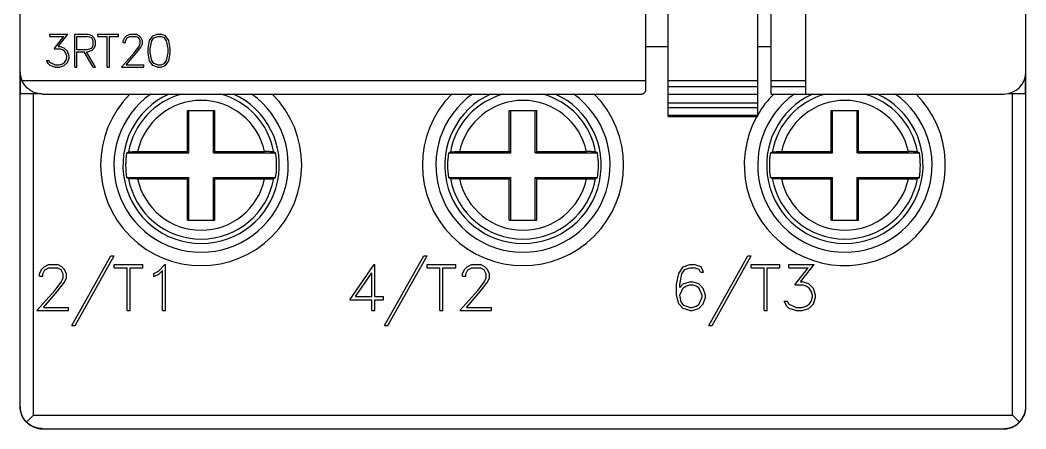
# Model space of a CAD drawing. Header units: millimetres. Extents: x -72 to 2978, y -1067 to 2817.
# Drawn here: x 175.02 to 220.02, y 1381.82 to 1400.12 of the extents above; entities that cross this region are included whole.
import ezdxf

# ---------------------------------------------------------------- set-up
doc = ezdxf.new("R2010")
doc.units = ezdxf.units.MM
doc.layers.add('10000_FRONT', color=7, linetype='Continuous')

msp = doc.modelspace()

# ---------------------------------------------------------------- linework, layer by layer
at = {"layer": '10000_FRONT', "color": 7, "linetype": 'Continuous', "lineweight": 25}
for p, q in [((204.023, 1395.814), (204.023, 1452.814)), ((203.023, 1397.014), (203.023, 1451.614)), ((175.023, 1396.834), (175.023, 1450.814)), ((208.023, 1395.814), (208.023, 1412.314)), ((208.623, 1396.814), (208.623, 1411.714)), ((210.173, 1396.814), (210.173, 1410.514)), ((220.023, 1397.814), (220.023, 1401.617)), ((176.356, 1399.487), (177.164, 1399.487)), ((176.356, 1399.389), (176.356, 1399.487)), ((176.356, 1399.389), (176.972, 1399.389)), ((176.547, 1398.839), (176.972, 1399.389)), ((176.733, 1398.939), (177.164, 1399.487)), ((177.47, 1399.487), (178.034, 1399.487)), ((177.47, 1398.017), (177.47, 1399.487)), ((177.568, 1399.389), (178.03, 1399.389)), ((177.568, 1398.801), (177.568, 1399.389)), ((178.226, 1399.322), (178.03, 1399.389)), ((178.245, 1399.416), (178.034, 1399.487)), ((178.291, 1399.194), (178.226, 1399.322)), ((178.319, 1399.345), (178.245, 1399.416)), ((178.291, 1398.996), (178.291, 1399.194)), ((178.389, 1399.202), (178.319, 1399.345)), ((178.389, 1398.989), (178.389, 1399.202)), ((178.505, 1399.487), (179.426, 1399.487)), ((178.505, 1399.389), (178.505, 1399.487)), ((178.505, 1399.389), (178.917, 1399.389)), ((178.917, 1398.017), (178.917, 1399.389)), ((179.015, 1399.389), (179.426, 1399.389)), ((179.015, 1398.017), (179.015, 1399.389)), ((179.426, 1399.389), (179.426, 1399.487)), ((179.641, 1399.202), (179.711, 1399.346)), ((179.641, 1399.114), (179.641, 1399.202)), ((179.641, 1399.114), (179.741, 1399.114)), ((179.711, 1399.346), (179.784, 1399.417)), ((179.741, 1399.195), (179.806, 1399.324)), ((179.741, 1399.114), (179.741, 1399.195)), ((179.784, 1399.417), (179.928, 1399.487)), ((179.806, 1399.324), (179.935, 1399.389)), ((179.928, 1399.487), (180.21, 1399.487)), ((179.935, 1399.389), (180.201, 1399.389)), ((180.331, 1399.324), (180.201, 1399.389)), ((180.353, 1399.416), (180.21, 1399.487)), ((180.33, 1398.932), (180.396, 1399.066)), ((180.396, 1399.195), (180.331, 1399.324)), ((180.425, 1399.344), (180.353, 1399.416)), ((180.396, 1399.066), (180.396, 1399.195)), ((180.496, 1399.201), (180.425, 1399.344)), ((180.425, 1398.915), (180.496, 1399.055)), ((180.496, 1399.055), (180.496, 1399.201)), ((180.75, 1398.857), (180.818, 1399.203)), ((180.818, 1399.203), (180.961, 1399.416)), ((180.848, 1398.854), (180.917, 1399.193)), ((180.917, 1399.193), (181.009, 1399.332)), ((180.961, 1399.416), (181.175, 1399.487)), ((181.009, 1399.332), (181.179, 1399.39)), ((181.175, 1399.487), (181.317, 1399.487)), ((181.179, 1399.39), (181.313, 1399.39)), ((181.482, 1399.332), (181.313, 1399.39)), ((181.53, 1399.416), (181.317, 1399.487)), ((181.575, 1399.193), (181.482, 1399.332)), ((181.674, 1399.203), (181.53, 1399.416)), ((181.644, 1398.854), (181.575, 1399.193)), ((181.742, 1398.857), (181.674, 1399.203)), ((175.023, 1398.924), (175.023, 1398.924)), ((176.547, 1398.839), (176.782, 1398.839)), ((176.733, 1398.939), (176.786, 1398.939)), ((176.913, 1398.794), (176.782, 1398.839)), ((176.997, 1398.869), (176.786, 1398.939)), ((177.005, 1398.734), (176.913, 1398.794)), ((177.141, 1398.725), (176.997, 1398.869)), ((177.066, 1398.641), (177.005, 1398.734)), ((177.111, 1398.51), (177.066, 1398.641)), ((177.211, 1398.514), (177.141, 1398.725)), ((177.568, 1398.801), (178.03, 1398.801)), ((177.568, 1398.703), (177.885, 1398.703)), ((177.568, 1398.017), (177.568, 1398.703)), ((178.295, 1398.017), (177.885, 1398.703)), ((178.401, 1398.017), (177.991, 1398.703)), ((177.991, 1398.703), (178.034, 1398.703)), ((178.03, 1398.801), (178.226, 1398.868)), ((178.034, 1398.703), (178.244, 1398.774)), ((178.226, 1398.868), (178.291, 1398.996)), ((178.244, 1398.774), (178.319, 1398.845)), ((178.319, 1398.845), (178.389, 1398.989)), ((179.553, 1398.017), (180.126, 1398.66)), ((179.761, 1398.115), (180.218, 1398.638)), ((180.126, 1398.66), (180.33, 1398.932)), ((180.218, 1398.638), (180.425, 1398.915)), ((180.75, 1398.647), (180.75, 1398.857)), ((180.818, 1398.301), (180.75, 1398.647)), ((180.848, 1398.653), (180.848, 1398.854)), ((180.917, 1398.313), (180.848, 1398.653)), ((181.575, 1398.313), (181.644, 1398.653)), ((181.644, 1398.653), (181.644, 1398.854)), ((181.674, 1398.301), (181.742, 1398.647)), ((181.742, 1398.647), (181.742, 1398.857)), ((203.023, 1398.934), (204.023, 1398.934)), ((208.023, 1398.934), (208.623, 1398.934)), ((176.29, 1398.159), (176.21, 1398.321)), ((176.21, 1398.321), (176.313, 1398.321)), ((176.365, 1398.087), (176.29, 1398.159)), ((176.36, 1398.225), (176.313, 1398.321)), ((176.582, 1398.115), (176.36, 1398.225)), ((176.782, 1398.115), (176.913, 1398.161)), ((176.913, 1398.161), (177.005, 1398.221)), ((176.997, 1398.088), (177.141, 1398.23)), ((177.005, 1398.221), (177.066, 1398.313)), ((177.066, 1398.313), (177.111, 1398.446)), ((177.111, 1398.446), (177.111, 1398.51)), ((177.141, 1398.23), (177.211, 1398.441)), ((177.211, 1398.441), (177.211, 1398.514)), ((180.961, 1398.088), (180.818, 1398.301)), ((181.009, 1398.174), (180.917, 1398.313)), ((181.179, 1398.117), (181.009, 1398.174)), ((181.313, 1398.117), (181.482, 1398.174)), ((181.482, 1398.174), (181.575, 1398.313)), ((181.53, 1398.088), (181.674, 1398.301)), ((176.576, 1398.017), (176.365, 1398.087)), ((176.576, 1398.017), (176.786, 1398.017)), ((176.582, 1398.115), (176.782, 1398.115)), ((176.786, 1398.017), (176.997, 1398.088)), ((177.47, 1398.017), (177.568, 1398.017)), ((178.295, 1398.017), (178.401, 1398.017)), ((178.917, 1398.017), (179.015, 1398.017)), ((179.553, 1398.017), (180.564, 1398.017)), ((179.761, 1398.115), (180.564, 1398.115)), ((180.564, 1398.017), (180.564, 1398.115)), ((181.175, 1398.017), (180.961, 1398.088)), ((181.175, 1398.017), (181.317, 1398.017)), ((181.179, 1398.117), (181.313, 1398.117)), ((181.317, 1398.017), (181.53, 1398.088)), ((220.023, 1396.834), (220.023, 1397.806)), ((175.033, 1396.834), (175.033, 1397.673)), ((175.13, 1397.364), (175.107, 1397.414)), ((175.107, 1397.414), (203.023, 1397.414)), ((175.157, 1397.314), (175.13, 1397.364)), ((175.187, 1397.266), (175.157, 1397.314)), ((175.219, 1397.22), (175.187, 1397.266)), ((204.023, 1397.414), (208.023, 1397.414)), ((208.623, 1397.414), (210.173, 1397.414)), ((220.013, 1396.834), (220.013, 1397.673)), ((175.023, 1396.834), (175.623, 1396.834)), ((175.023, 1382.834), (175.023, 1396.834)), ((175.254, 1397.175), (175.219, 1397.22)), ((175.29, 1397.134), (175.254, 1397.175)), ((175.328, 1397.095), (175.29, 1397.134)), ((175.367, 1397.06), (175.328, 1397.095)), ((175.406, 1397.028), (175.367, 1397.06)), ((175.445, 1396.998), (175.406, 1397.028)), ((175.485, 1396.971), (175.445, 1396.998)), ((175.527, 1396.946), (175.485, 1396.971)), ((175.57, 1396.923), (175.527, 1396.946)), ((175.614, 1396.902), (175.57, 1396.923)), ((175.659, 1396.883), (175.614, 1396.902)), ((175.623, 1396.834), (175.825, 1396.834)), ((175.623, 1382.434), (175.623, 1396.834)), ((175.705, 1396.866), (175.659, 1396.883)), ((175.75, 1396.852), (175.705, 1396.866)), ((175.797, 1396.84), (175.75, 1396.852)), ((175.843, 1396.831), (175.797, 1396.84)), ((175.889, 1396.823), (175.843, 1396.831)), ((175.934, 1396.818), (175.889, 1396.823)), ((175.979, 1396.815), (175.934, 1396.818)), ((176.023, 1396.814), (175.979, 1396.815)), ((176.023, 1396.814), (202.823, 1396.814)), ((202.823, 1396.814), (202.841, 1396.815)), ((202.841, 1396.815), (202.859, 1396.817)), ((202.859, 1396.817), (202.878, 1396.822)), ((202.878, 1396.822), (202.896, 1396.828)), ((202.896, 1396.828), (202.913, 1396.836)), ((202.913, 1396.836), (202.93, 1396.845)), ((202.93, 1396.845), (202.947, 1396.857)), ((202.947, 1396.857), (202.962, 1396.87)), ((202.962, 1396.87), (202.976, 1396.886)), ((202.976, 1396.886), (202.989, 1396.903)), ((202.989, 1396.903), (203, 1396.921)), ((203, 1396.921), (203.01, 1396.942)), ((203.01, 1396.942), (203.017, 1396.964)), ((203.017, 1396.964), (203.021, 1396.988)), ((203.021, 1396.988), (203.023, 1397.014)), ((204.023, 1397.15), (208.023, 1397.15)), ((204.023, 1396.814), (208.023, 1396.814)), ((208.623, 1397.15), (210.173, 1397.15)), ((208.623, 1396.814), (210.173, 1396.814)), ((210.173, 1396.814), (219.023, 1396.814)), ((219.222, 1396.834), (220.023, 1396.834)), ((219.423, 1382.434), (219.423, 1396.834)), ((220.023, 1382.834), (220.023, 1396.834)), ((204.023, 1396.414), (208.023, 1396.414)), ((182.51, 1396.074), (183.736, 1396.074)), ((182.51, 1394.237), (182.51, 1396.074)), ((182.573, 1394.174), (182.573, 1396.074)), ((183.673, 1394.174), (183.673, 1396.074)), ((183.736, 1394.237), (183.736, 1396.074)), ((196.91, 1396.074), (198.136, 1396.074)), ((196.91, 1394.237), (196.91, 1396.074)), ((196.973, 1394.174), (196.973, 1396.074)), ((198.073, 1394.174), (198.073, 1396.074)), ((198.136, 1394.237), (198.136, 1396.074)), ((204.023, 1396.214), (208.023, 1396.214)), ((211.31, 1396.074), (212.536, 1396.074)), ((211.31, 1394.237), (211.31, 1396.074)), ((211.373, 1394.174), (211.373, 1396.074)), ((212.473, 1394.174), (212.473, 1396.074)), ((212.536, 1394.237), (212.536, 1396.074)), ((204.023, 1395.868), (208.023, 1395.868)), ((204.023, 1395.814), (208.023, 1395.814)), ((179.791, 1394.174), (179.802, 1394.18)), ((179.791, 1394.174), (182.573, 1394.174)), ((179.802, 1394.18), (179.814, 1394.187)), ((179.814, 1394.187), (179.826, 1394.193)), ((179.826, 1394.193), (179.837, 1394.199)), ((179.837, 1394.199), (179.849, 1394.205)), ((179.849, 1394.205), (179.861, 1394.212)), ((179.861, 1394.212), (179.872, 1394.218)), ((179.872, 1394.218), (179.877, 1394.22)), ((179.877, 1394.22), (179.884, 1394.221)), ((179.884, 1394.221), (179.893, 1394.223)), ((179.893, 1394.223), (179.905, 1394.224)), ((179.905, 1394.224), (179.918, 1394.226)), ((179.918, 1394.226), (179.935, 1394.227)), ((179.935, 1394.227), (179.954, 1394.229)), ((179.954, 1394.229), (179.974, 1394.23)), ((179.974, 1394.23), (179.995, 1394.231)), ((179.995, 1394.231), (180.019, 1394.232)), ((180.019, 1394.232), (180.044, 1394.233)), ((180.044, 1394.233), (180.072, 1394.234)), ((180.072, 1394.234), (180.1, 1394.235)), ((180.1, 1394.235), (180.128, 1394.235)), ((180.128, 1394.235), (180.157, 1394.236)), ((180.157, 1394.236), (180.188, 1394.236)), ((180.188, 1394.236), (180.22, 1394.237)), ((180.22, 1394.237), (180.252, 1394.237)), ((180.252, 1394.237), (180.282, 1394.237)), ((180.282, 1394.237), (182.51, 1394.237)), ((182.573, 1394.174), (182.51, 1394.237)), ((183.673, 1394.174), (183.736, 1394.237)), ((183.673, 1394.174), (186.456, 1394.174)), ((183.736, 1394.237), (185.964, 1394.237)), ((185.989, 1394.237), (185.964, 1394.237)), ((186.015, 1394.237), (185.989, 1394.237)), ((186.042, 1394.237), (186.015, 1394.237)), ((186.068, 1394.236), (186.042, 1394.237)), ((186.093, 1394.236), (186.068, 1394.236)), ((186.117, 1394.235), (186.093, 1394.236)), ((186.14, 1394.235), (186.117, 1394.235)), ((186.164, 1394.234), (186.14, 1394.235)), ((186.187, 1394.234), (186.164, 1394.234)), ((186.209, 1394.233), (186.187, 1394.234)), ((186.23, 1394.232), (186.209, 1394.233)), ((186.249, 1394.231), (186.23, 1394.232)), ((186.267, 1394.23), (186.249, 1394.231)), ((186.284, 1394.229), (186.267, 1394.23)), ((186.3, 1394.228), (186.284, 1394.229)), ((186.315, 1394.227), (186.3, 1394.228)), ((186.328, 1394.226), (186.315, 1394.227)), ((186.34, 1394.224), (186.328, 1394.226)), ((186.349, 1394.223), (186.34, 1394.224)), ((186.358, 1394.222), (186.349, 1394.223)), ((186.365, 1394.221), (186.358, 1394.222)), ((186.37, 1394.219), (186.365, 1394.221)), ((186.374, 1394.218), (186.37, 1394.219)), ((186.385, 1394.212), (186.374, 1394.218)), ((186.397, 1394.205), (186.385, 1394.212)), ((186.409, 1394.199), (186.397, 1394.205)), ((186.42, 1394.193), (186.409, 1394.199)), ((186.432, 1394.187), (186.42, 1394.193)), ((186.444, 1394.18), (186.432, 1394.187)), ((186.456, 1394.174), (186.444, 1394.18)), ((194.191, 1394.174), (194.202, 1394.18)), ((194.191, 1394.174), (196.973, 1394.174)), ((194.202, 1394.18), (194.214, 1394.187)), ((194.214, 1394.187), (194.226, 1394.193)), ((194.226, 1394.193), (194.237, 1394.199)), ((194.237, 1394.199), (194.249, 1394.205)), ((194.249, 1394.205), (194.261, 1394.212)), ((194.261, 1394.212), (194.272, 1394.218)), ((194.272, 1394.218), (194.277, 1394.22)), ((194.277, 1394.22), (194.284, 1394.221)), ((194.284, 1394.221), (194.293, 1394.223)), ((194.293, 1394.223), (194.305, 1394.224)), ((194.305, 1394.224), (194.318, 1394.226)), ((194.318, 1394.226), (194.335, 1394.227)), ((194.335, 1394.227), (194.354, 1394.229)), ((194.354, 1394.229), (194.374, 1394.23)), ((194.374, 1394.23), (194.395, 1394.231)), ((194.395, 1394.231), (194.419, 1394.232)), ((194.419, 1394.232), (194.444, 1394.233)), ((194.444, 1394.233), (194.472, 1394.234)), ((194.472, 1394.234), (194.5, 1394.235)), ((194.5, 1394.235), (194.528, 1394.235)), ((194.528, 1394.235), (194.557, 1394.236)), ((194.557, 1394.236), (194.588, 1394.236)), ((194.588, 1394.236), (194.62, 1394.237)), ((194.62, 1394.237), (194.652, 1394.237)), ((194.652, 1394.237), (194.682, 1394.237)), ((194.682, 1394.237), (196.91, 1394.237)), ((196.973, 1394.174), (196.91, 1394.237)), ((198.073, 1394.174), (198.136, 1394.237)), ((198.073, 1394.174), (200.856, 1394.174)), ((198.136, 1394.237), (200.364, 1394.237)), ((200.389, 1394.237), (200.364, 1394.237)), ((200.415, 1394.237), (200.389, 1394.237)), ((200.442, 1394.237), (200.415, 1394.237)), ((200.468, 1394.236), (200.442, 1394.237)), ((200.493, 1394.236), (200.468, 1394.236)), ((200.517, 1394.235), (200.493, 1394.236)), ((200.54, 1394.235), (200.517, 1394.235)), ((200.564, 1394.234), (200.54, 1394.235)), ((200.587, 1394.234), (200.564, 1394.234)), ((200.609, 1394.233), (200.587, 1394.234)), ((200.63, 1394.232), (200.609, 1394.233)), ((200.649, 1394.231), (200.63, 1394.232)), ((200.667, 1394.23), (200.649, 1394.231)), ((200.684, 1394.229), (200.667, 1394.23)), ((200.7, 1394.228), (200.684, 1394.229)), ((200.715, 1394.227), (200.7, 1394.228)), ((200.728, 1394.226), (200.715, 1394.227)), ((200.74, 1394.224), (200.728, 1394.226)), ((200.749, 1394.223), (200.74, 1394.224)), ((200.758, 1394.222), (200.749, 1394.223)), ((200.765, 1394.221), (200.758, 1394.222)), ((200.77, 1394.219), (200.765, 1394.221)), ((200.774, 1394.218), (200.77, 1394.219)), ((200.785, 1394.212), (200.774, 1394.218)), ((200.797, 1394.205), (200.785, 1394.212)), ((200.809, 1394.199), (200.797, 1394.205)), ((200.82, 1394.193), (200.809, 1394.199)), ((200.832, 1394.187), (200.82, 1394.193)), ((200.844, 1394.18), (200.832, 1394.187)), ((200.856, 1394.174), (200.844, 1394.18)), ((208.591, 1394.174), (208.602, 1394.18)), ((208.591, 1394.174), (211.373, 1394.174)), ((208.602, 1394.18), (208.614, 1394.187)), ((208.614, 1394.187), (208.626, 1394.193)), ((208.626, 1394.193), (208.637, 1394.199)), ((208.637, 1394.199), (208.649, 1394.205)), ((208.649, 1394.205), (208.661, 1394.212)), ((208.661, 1394.212), (208.672, 1394.218)), ((208.672, 1394.218), (208.677, 1394.22)), ((208.677, 1394.22), (208.684, 1394.221)), ((208.684, 1394.221), (208.693, 1394.223)), ((208.693, 1394.223), (208.705, 1394.224)), ((208.705, 1394.224), (208.718, 1394.226)), ((208.718, 1394.226), (208.735, 1394.227)), ((208.735, 1394.227), (208.754, 1394.229)), ((208.754, 1394.229), (208.774, 1394.23)), ((208.774, 1394.23), (208.795, 1394.231)), ((208.795, 1394.231), (208.819, 1394.232)), ((208.819, 1394.232), (208.844, 1394.233)), ((208.844, 1394.233), (208.872, 1394.234)), ((208.872, 1394.234), (208.9, 1394.235)), ((208.9, 1394.235), (208.928, 1394.235)), ((208.928, 1394.235), (208.957, 1394.236)), ((208.957, 1394.236), (208.988, 1394.236)), ((208.988, 1394.236), (209.02, 1394.237)), ((209.02, 1394.237), (209.052, 1394.237)), ((209.052, 1394.237), (209.082, 1394.237)), ((209.082, 1394.237), (211.31, 1394.237)), ((211.373, 1394.174), (211.31, 1394.237)), ((212.473, 1394.174), (212.536, 1394.237)), ((212.473, 1394.174), (215.256, 1394.174)), ((212.536, 1394.237), (214.764, 1394.237)), ((214.789, 1394.237), (214.764, 1394.237)), ((214.815, 1394.237), (214.789, 1394.237)), ((214.842, 1394.237), (214.815, 1394.237)), ((214.868, 1394.236), (214.842, 1394.237)), ((214.893, 1394.236), (214.868, 1394.236)), ((214.917, 1394.235), (214.893, 1394.236)), ((214.94, 1394.235), (214.917, 1394.235)), ((214.964, 1394.234), (214.94, 1394.235)), ((214.987, 1394.234), (214.964, 1394.234)), ((215.009, 1394.233), (214.987, 1394.234)), ((215.03, 1394.232), (215.009, 1394.233)), ((215.049, 1394.231), (215.03, 1394.232)), ((215.067, 1394.23), (215.049, 1394.231)), ((215.084, 1394.229), (215.067, 1394.23)), ((215.1, 1394.228), (215.084, 1394.229)), ((215.115, 1394.227), (215.1, 1394.228)), ((215.128, 1394.226), (215.115, 1394.227)), ((215.14, 1394.224), (215.128, 1394.226)), ((215.149, 1394.223), (215.14, 1394.224)), ((215.158, 1394.222), (215.149, 1394.223)), ((215.165, 1394.221), (215.158, 1394.222)), ((215.17, 1394.219), (215.165, 1394.221)), ((215.174, 1394.218), (215.17, 1394.219)), ((215.185, 1394.212), (215.174, 1394.218)), ((215.197, 1394.205), (215.185, 1394.212)), ((215.209, 1394.199), (215.197, 1394.205)), ((215.22, 1394.193), (215.209, 1394.199)), ((215.232, 1394.187), (215.22, 1394.193)), ((215.244, 1394.18), (215.232, 1394.187)), ((215.256, 1394.174), (215.244, 1394.18)), ((179.802, 1393.068), (179.791, 1393.074)), ((179.791, 1393.074), (182.573, 1393.074)), ((179.814, 1393.061), (179.802, 1393.068)), ((179.826, 1393.055), (179.814, 1393.061)), ((179.837, 1393.049), (179.826, 1393.055)), ((179.849, 1393.043), (179.837, 1393.049)), ((179.861, 1393.037), (179.849, 1393.043)), ((179.872, 1393.03), (179.861, 1393.037)), ((179.876, 1393.029), (179.872, 1393.03)), ((179.881, 1393.028), (179.876, 1393.029)), ((179.888, 1393.026), (179.881, 1393.028)), ((179.897, 1393.025), (179.888, 1393.026)), ((179.906, 1393.024), (179.897, 1393.025)), ((179.918, 1393.023), (179.906, 1393.024)), ((179.931, 1393.021), (179.918, 1393.023)), ((179.946, 1393.02), (179.931, 1393.021)), ((179.962, 1393.019), (179.946, 1393.02)), ((179.98, 1393.018), (179.962, 1393.019)), ((179.997, 1393.017), (179.98, 1393.018)), ((180.016, 1393.016), (179.997, 1393.017)), ((180.037, 1393.015), (180.016, 1393.016)), ((180.06, 1393.015), (180.037, 1393.015)), ((180.083, 1393.014), (180.06, 1393.015)), ((180.106, 1393.013), (180.083, 1393.014)), ((180.129, 1393.013), (180.106, 1393.013)), ((180.153, 1393.012), (180.129, 1393.013)), ((180.178, 1393.012), (180.153, 1393.012)), ((180.205, 1393.012), (180.178, 1393.012)), ((180.231, 1393.011), (180.205, 1393.012)), ((180.257, 1393.011), (180.231, 1393.011)), ((180.282, 1393.011), (180.257, 1393.011)), ((180.282, 1393.011), (182.51, 1393.011)), ((182.51, 1393.011), (182.573, 1393.074)), ((182.51, 1391.174), (182.51, 1393.011)), ((182.573, 1391.174), (182.573, 1393.074)), ((183.736, 1393.011), (183.673, 1393.074)), ((183.673, 1393.074), (186.456, 1393.074)), ((183.673, 1391.174), (183.673, 1393.074)), ((183.736, 1393.011), (185.964, 1393.011)), ((183.736, 1391.174), (183.736, 1393.011)), ((185.964, 1393.011), (185.994, 1393.011)), ((185.994, 1393.011), (186.026, 1393.011)), ((186.026, 1393.011), (186.058, 1393.012)), ((186.058, 1393.012), (186.089, 1393.012)), ((186.089, 1393.012), (186.118, 1393.013)), ((186.118, 1393.013), (186.146, 1393.013)), ((186.146, 1393.013), (186.175, 1393.014)), ((186.175, 1393.014), (186.202, 1393.015)), ((186.202, 1393.015), (186.228, 1393.016)), ((186.228, 1393.016), (186.251, 1393.017)), ((186.251, 1393.017), (186.272, 1393.018)), ((186.272, 1393.018), (186.293, 1393.02)), ((186.293, 1393.02), (186.311, 1393.021)), ((186.311, 1393.021), (186.328, 1393.022)), ((186.328, 1393.022), (186.341, 1393.024)), ((186.341, 1393.024), (186.353, 1393.025)), ((186.353, 1393.025), (186.362, 1393.027)), ((186.362, 1393.027), (186.369, 1393.029)), ((186.369, 1393.029), (186.374, 1393.03)), ((186.374, 1393.03), (186.385, 1393.037)), ((186.385, 1393.037), (186.397, 1393.043)), ((186.397, 1393.043), (186.409, 1393.049)), ((186.409, 1393.049), (186.42, 1393.055)), ((186.42, 1393.055), (186.432, 1393.061)), ((186.432, 1393.061), (186.444, 1393.068)), ((186.444, 1393.068), (186.456, 1393.074)), ((194.202, 1393.068), (194.191, 1393.074)), ((194.191, 1393.074), (196.973, 1393.074)), ((194.214, 1393.061), (194.202, 1393.068)), ((194.226, 1393.055), (194.214, 1393.061)), ((194.237, 1393.049), (194.226, 1393.055)), ((194.249, 1393.043), (194.237, 1393.049)), ((194.261, 1393.037), (194.249, 1393.043)), ((194.272, 1393.03), (194.261, 1393.037)), ((194.276, 1393.029), (194.272, 1393.03)), ((194.281, 1393.028), (194.276, 1393.029)), ((194.288, 1393.026), (194.281, 1393.028)), ((194.297, 1393.025), (194.288, 1393.026)), ((194.306, 1393.024), (194.297, 1393.025)), ((194.318, 1393.023), (194.306, 1393.024)), ((194.331, 1393.021), (194.318, 1393.023)), ((194.346, 1393.02), (194.331, 1393.021)), ((194.362, 1393.019), (194.346, 1393.02)), ((194.38, 1393.018), (194.362, 1393.019)), ((194.397, 1393.017), (194.38, 1393.018)), ((194.416, 1393.016), (194.397, 1393.017)), ((194.437, 1393.015), (194.416, 1393.016)), ((194.46, 1393.015), (194.437, 1393.015)), ((194.483, 1393.014), (194.46, 1393.015)), ((194.506, 1393.013), (194.483, 1393.014)), ((194.529, 1393.013), (194.506, 1393.013)), ((194.553, 1393.012), (194.529, 1393.013)), ((194.578, 1393.012), (194.553, 1393.012)), ((194.605, 1393.012), (194.578, 1393.012)), ((194.631, 1393.011), (194.605, 1393.012)), ((194.657, 1393.011), (194.631, 1393.011)), ((194.682, 1393.011), (194.657, 1393.011)), ((194.682, 1393.011), (196.91, 1393.011)), ((196.91, 1393.011), (196.973, 1393.074)), ((196.91, 1391.174), (196.91, 1393.011)), ((196.973, 1391.174), (196.973, 1393.074)), ((198.136, 1393.011), (198.073, 1393.074)), ((198.073, 1393.074), (200.856, 1393.074)), ((198.073, 1391.174), (198.073, 1393.074)), ((198.136, 1393.011), (200.364, 1393.011)), ((198.136, 1391.174), (198.136, 1393.011)), ((200.364, 1393.011), (200.394, 1393.011)), ((200.394, 1393.011), (200.426, 1393.011)), ((200.426, 1393.011), (200.458, 1393.012)), ((200.458, 1393.012), (200.489, 1393.012)), ((200.489, 1393.012), (200.518, 1393.013)), ((200.518, 1393.013), (200.546, 1393.013)), ((200.546, 1393.013), (200.575, 1393.014)), ((200.575, 1393.014), (200.602, 1393.015)), ((200.602, 1393.015), (200.628, 1393.016)), ((200.628, 1393.016), (200.651, 1393.017)), ((200.651, 1393.017), (200.672, 1393.018)), ((200.672, 1393.018), (200.693, 1393.02)), ((200.693, 1393.02), (200.711, 1393.021)), ((200.711, 1393.021), (200.728, 1393.022)), ((200.728, 1393.022), (200.741, 1393.024)), ((200.741, 1393.024), (200.753, 1393.025)), ((200.753, 1393.025), (200.762, 1393.027)), ((200.762, 1393.027), (200.769, 1393.029)), ((200.769, 1393.029), (200.774, 1393.03)), ((200.774, 1393.03), (200.785, 1393.037)), ((200.785, 1393.037), (200.797, 1393.043)), ((200.797, 1393.043), (200.809, 1393.049)), ((200.809, 1393.049), (200.82, 1393.055)), ((200.82, 1393.055), (200.832, 1393.061)), ((200.832, 1393.061), (200.844, 1393.068)), ((200.844, 1393.068), (200.856, 1393.074)), ((208.602, 1393.068), (208.591, 1393.074)), ((208.591, 1393.074), (211.373, 1393.074)), ((208.614, 1393.061), (208.602, 1393.068)), ((208.626, 1393.055), (208.614, 1393.061)), ((208.637, 1393.049), (208.626, 1393.055)), ((208.649, 1393.043), (208.637, 1393.049)), ((208.661, 1393.037), (208.649, 1393.043)), ((208.672, 1393.03), (208.661, 1393.037)), ((208.676, 1393.029), (208.672, 1393.03)), ((208.681, 1393.028), (208.676, 1393.029)), ((208.688, 1393.026), (208.681, 1393.028)), ((208.697, 1393.025), (208.688, 1393.026)), ((208.706, 1393.024), (208.697, 1393.025)), ((208.718, 1393.023), (208.706, 1393.024)), ((208.731, 1393.021), (208.718, 1393.023)), ((208.746, 1393.02), (208.731, 1393.021)), ((208.762, 1393.019), (208.746, 1393.02)), ((208.78, 1393.018), (208.762, 1393.019)), ((208.797, 1393.017), (208.78, 1393.018)), ((208.816, 1393.016), (208.797, 1393.017)), ((208.837, 1393.015), (208.816, 1393.016)), ((208.86, 1393.015), (208.837, 1393.015)), ((208.883, 1393.014), (208.86, 1393.015)), ((208.906, 1393.013), (208.883, 1393.014)), ((208.929, 1393.013), (208.906, 1393.013)), ((208.953, 1393.012), (208.929, 1393.013)), ((208.978, 1393.012), (208.953, 1393.012)), ((209.005, 1393.012), (208.978, 1393.012)), ((209.031, 1393.011), (209.005, 1393.012)), ((209.057, 1393.011), (209.031, 1393.011)), ((209.082, 1393.011), (209.057, 1393.011)), ((209.082, 1393.011), (211.31, 1393.011)), ((211.31, 1393.011), (211.373, 1393.074)), ((211.31, 1391.174), (211.31, 1393.011)), ((211.373, 1391.174), (211.373, 1393.074)), ((212.536, 1393.011), (212.473, 1393.074)), ((212.473, 1393.074), (215.256, 1393.074)), ((212.473, 1391.174), (212.473, 1393.074)), ((212.536, 1393.011), (214.764, 1393.011)), ((212.536, 1391.174), (212.536, 1393.011)), ((214.764, 1393.011), (214.794, 1393.011)), ((214.794, 1393.011), (214.826, 1393.011)), ((214.826, 1393.011), (214.858, 1393.012)), ((214.858, 1393.012), (214.889, 1393.012)), ((214.889, 1393.012), (214.918, 1393.013)), ((214.918, 1393.013), (214.946, 1393.013)), ((214.946, 1393.013), (214.975, 1393.014)), ((214.975, 1393.014), (215.002, 1393.015)), ((215.002, 1393.015), (215.028, 1393.016)), ((215.028, 1393.016), (215.051, 1393.017)), ((215.051, 1393.017), (215.072, 1393.018)), ((215.072, 1393.018), (215.093, 1393.02)), ((215.093, 1393.02), (215.111, 1393.021)), ((215.111, 1393.021), (215.128, 1393.022)), ((215.128, 1393.022), (215.141, 1393.024)), ((215.141, 1393.024), (215.153, 1393.025)), ((215.153, 1393.025), (215.162, 1393.027)), ((215.162, 1393.027), (215.169, 1393.029)), ((215.169, 1393.029), (215.174, 1393.03)), ((215.174, 1393.03), (215.185, 1393.037)), ((215.185, 1393.037), (215.197, 1393.043)), ((215.197, 1393.043), (215.209, 1393.049)), ((215.209, 1393.049), (215.22, 1393.055)), ((215.22, 1393.055), (215.232, 1393.061)), ((215.232, 1393.061), (215.244, 1393.068)), ((215.244, 1393.068), (215.256, 1393.074)), ((182.51, 1391.174), (183.736, 1391.174)), ((196.91, 1391.174), (198.136, 1391.174)), ((211.31, 1391.174), (212.536, 1391.174)), ((176.094, 1389.079), (176.295, 1389.176)), ((176.295, 1389.176), (176.69, 1389.176)), ((176.89, 1389.077), (176.69, 1389.176)), ((177.333, 1386.452), (179.087, 1389.568)), ((177.482, 1386.452), (179.235, 1389.568)), ((179.087, 1389.568), (179.235, 1389.568)), ((179.23, 1389.176), (180.519, 1389.176)), ((179.23, 1389.039), (179.23, 1389.176)), ((180.519, 1389.039), (180.519, 1389.176)), ((181.209, 1388.886), (181.501, 1389.176)), ((181.501, 1389.176), (181.53, 1389.176)), ((181.53, 1387.118), (181.53, 1389.176)), ((189.773, 1387.608), (190.862, 1389.176)), ((190.862, 1389.176), (190.895, 1389.176)), ((190.895, 1387.745), (190.895, 1389.176)), ((191.333, 1386.452), (193.087, 1389.568)), ((191.482, 1386.452), (193.235, 1389.568)), ((193.087, 1389.568), (193.235, 1389.568)), ((193.23, 1389.176), (194.519, 1389.176)), ((193.23, 1389.039), (193.23, 1389.176)), ((194.519, 1389.039), (194.519, 1389.176)), ((195.02, 1389.079), (195.221, 1389.176)), ((195.221, 1389.176), (195.617, 1389.176)), ((195.816, 1389.077), (195.617, 1389.176)), ((204.69, 1389.077), (204.989, 1389.176)), ((204.989, 1389.176), (205.187, 1389.176)), ((205.489, 1389.077), (205.187, 1389.176)), ((205.833, 1386.452), (207.587, 1389.568)), ((205.982, 1386.452), (207.735, 1389.568)), ((207.587, 1389.568), (207.735, 1389.568)), ((207.73, 1389.176), (209.019, 1389.176)), ((207.73, 1389.039), (207.73, 1389.176)), ((209.019, 1389.039), (209.019, 1389.176)), ((209.416, 1389.176), (210.547, 1389.176)), ((209.416, 1389.039), (209.416, 1389.176)), ((209.944, 1388.409), (210.547, 1389.176)), ((175.894, 1388.778), (175.992, 1388.979)), ((175.894, 1388.654), (175.894, 1388.778)), ((175.992, 1388.979), (176.094, 1389.079)), ((176.034, 1388.767), (176.125, 1388.948)), ((176.034, 1388.654), (176.034, 1388.767)), ((176.125, 1388.948), (176.306, 1389.039)), ((176.306, 1389.039), (176.678, 1389.039)), ((176.86, 1388.948), (176.678, 1389.039)), ((176.95, 1388.767), (176.86, 1388.948)), ((176.992, 1388.977), (176.89, 1389.077)), ((176.95, 1388.586), (176.95, 1388.767)), ((177.091, 1388.776), (176.992, 1388.977)), ((177.091, 1388.572), (177.091, 1388.776)), ((179.23, 1389.039), (179.806, 1389.039)), ((179.806, 1387.118), (179.806, 1389.039)), ((179.943, 1389.039), (180.519, 1389.039)), ((179.943, 1387.118), (179.943, 1389.039)), ((181.008, 1388.784), (181.209, 1388.886)), ((181.008, 1388.64), (181.008, 1388.784)), ((181.008, 1388.64), (181.236, 1388.752)), ((181.236, 1388.752), (181.393, 1388.91)), ((181.393, 1387.118), (181.393, 1388.91)), ((190.022, 1387.745), (190.758, 1388.804)), ((190.758, 1387.745), (190.758, 1388.804)), ((193.23, 1389.039), (193.806, 1389.039)), ((193.806, 1387.118), (193.806, 1389.039)), ((193.943, 1389.039), (194.519, 1389.039)), ((193.943, 1387.118), (193.943, 1389.039)), ((194.821, 1388.778), (194.919, 1388.979)), ((194.821, 1388.654), (194.821, 1388.778)), ((194.919, 1388.979), (195.02, 1389.079)), ((194.96, 1388.767), (195.051, 1388.948)), ((194.96, 1388.654), (194.96, 1388.767)), ((195.051, 1388.948), (195.232, 1389.039)), ((195.232, 1389.039), (195.605, 1389.039)), ((195.787, 1388.948), (195.605, 1389.039)), ((195.877, 1388.767), (195.787, 1388.948)), ((195.918, 1388.977), (195.816, 1389.077)), ((195.877, 1388.586), (195.877, 1388.767)), ((196.017, 1388.776), (195.918, 1388.977)), ((196.017, 1388.572), (196.017, 1388.776)), ((204.394, 1388.295), (204.489, 1388.779)), ((204.489, 1388.779), (204.69, 1389.077)), ((204.534, 1388.288), (204.63, 1388.763)), ((204.63, 1388.763), (204.759, 1388.957)), ((204.759, 1388.957), (204.994, 1389.037)), ((204.994, 1389.037), (205.181, 1389.037)), ((205.398, 1388.962), (205.181, 1389.037)), ((205.458, 1388.844), (205.398, 1388.962)), ((205.458, 1388.844), (205.604, 1388.844)), ((205.604, 1388.844), (205.489, 1389.077)), ((207.73, 1389.039), (208.306, 1389.039)), ((208.306, 1387.118), (208.306, 1389.039)), ((208.443, 1389.039), (209.019, 1389.039)), ((208.443, 1387.118), (208.443, 1389.039)), ((209.416, 1389.039), (210.277, 1389.039)), ((209.683, 1388.269), (210.277, 1389.039)), ((175.894, 1388.654), (176.034, 1388.654)), ((176.572, 1388.018), (176.858, 1388.399)), ((176.701, 1387.988), (176.992, 1388.375)), ((176.858, 1388.399), (176.95, 1388.586)), ((176.992, 1388.375), (177.091, 1388.572)), ((194.821, 1388.654), (194.96, 1388.654)), ((195.499, 1388.018), (195.784, 1388.399)), ((195.627, 1387.988), (195.918, 1388.375)), ((195.784, 1388.399), (195.877, 1388.586)), ((195.918, 1388.375), (196.017, 1388.572)), ((204.394, 1387.809), (204.394, 1388.295)), ((204.534, 1388.151), (204.693, 1388.311)), ((204.534, 1388.151), (204.534, 1388.288)), ((204.693, 1388.311), (204.989, 1388.409)), ((204.811, 1388.208), (204.994, 1388.271)), ((204.989, 1388.409), (205.091, 1388.409)), ((204.994, 1388.271), (205.086, 1388.271)), ((205.269, 1388.208), (205.086, 1388.271)), ((205.387, 1388.311), (205.091, 1388.409)), ((205.588, 1388.11), (205.387, 1388.311)), ((209.683, 1388.269), (210.012, 1388.269)), ((209.944, 1388.409), (210.018, 1388.409)), ((210.196, 1388.206), (210.012, 1388.269)), ((210.314, 1388.311), (210.018, 1388.409)), ((210.515, 1388.11), (210.314, 1388.311)), ((175.771, 1387.118), (176.572, 1388.018)), ((176.062, 1387.255), (176.701, 1387.988)), ((194.698, 1387.118), (195.499, 1388.018)), ((194.988, 1387.255), (195.627, 1387.988)), ((204.492, 1387.417), (204.394, 1387.809)), ((204.534, 1387.81), (204.696, 1388.134)), ((204.607, 1387.514), (204.534, 1387.81)), ((204.696, 1388.134), (204.811, 1388.208)), ((205.384, 1388.134), (205.269, 1388.208)), ((205.546, 1387.807), (205.384, 1388.134)), ((205.546, 1387.723), (205.546, 1387.807)), ((205.686, 1387.814), (205.588, 1388.11)), ((205.686, 1387.712), (205.686, 1387.814)), ((210.324, 1388.122), (210.196, 1388.206)), ((210.41, 1387.992), (210.324, 1388.122)), ((210.473, 1387.808), (210.41, 1387.992)), ((210.473, 1387.718), (210.473, 1387.808)), ((210.612, 1387.814), (210.515, 1388.11)), ((210.612, 1387.712), (210.612, 1387.814)), ((189.773, 1387.608), (190.758, 1387.608)), ((190.022, 1387.745), (190.758, 1387.745)), ((190.758, 1387.118), (190.758, 1387.608)), ((190.895, 1387.745), (191.28, 1387.745)), ((190.895, 1387.608), (191.28, 1387.608)), ((190.895, 1387.118), (190.895, 1387.608)), ((191.28, 1387.608), (191.28, 1387.745)), ((204.693, 1387.217), (204.492, 1387.417)), ((204.717, 1387.351), (204.607, 1387.514)), ((204.994, 1387.258), (204.717, 1387.351)), ((205.269, 1387.322), (205.384, 1387.396)), ((205.384, 1387.396), (205.546, 1387.723)), ((205.387, 1387.217), (205.588, 1387.417)), ((205.588, 1387.417), (205.686, 1387.712)), ((209.324, 1387.317), (209.211, 1387.544)), ((209.211, 1387.544), (209.356, 1387.544)), ((209.421, 1387.41), (209.356, 1387.544)), ((209.732, 1387.255), (209.421, 1387.41)), ((210.196, 1387.32), (210.324, 1387.404)), ((210.314, 1387.217), (210.515, 1387.417)), ((210.324, 1387.404), (210.41, 1387.533)), ((210.41, 1387.533), (210.473, 1387.718)), ((210.515, 1387.417), (210.612, 1387.712)), ((175.771, 1387.118), (177.186, 1387.118)), ((176.062, 1387.255), (177.186, 1387.255)), ((177.186, 1387.118), (177.186, 1387.255)), ((179.806, 1387.118), (179.943, 1387.118)), ((181.393, 1387.118), (181.53, 1387.118)), ((190.758, 1387.118), (190.895, 1387.118)), ((193.806, 1387.118), (193.943, 1387.118)), ((194.698, 1387.118), (196.112, 1387.118)), ((194.988, 1387.255), (196.112, 1387.255)), ((196.112, 1387.118), (196.112, 1387.255)), ((204.989, 1387.118), (204.693, 1387.217)), ((204.989, 1387.118), (205.091, 1387.118)), ((204.994, 1387.258), (205.086, 1387.258)), ((205.086, 1387.258), (205.269, 1387.322)), ((205.091, 1387.118), (205.387, 1387.217)), ((208.306, 1387.118), (208.443, 1387.118)), ((209.428, 1387.216), (209.324, 1387.317)), ((209.724, 1387.118), (209.428, 1387.216)), ((209.724, 1387.118), (210.018, 1387.118)), ((209.732, 1387.255), (210.012, 1387.255)), ((210.012, 1387.255), (210.196, 1387.32)), ((210.018, 1387.118), (210.314, 1387.217)), ((177.333, 1386.452), (177.482, 1386.452)), ((191.333, 1386.452), (191.482, 1386.452)), ((205.833, 1386.452), (205.982, 1386.452)), ((175.024, 1382.786), (175.023, 1382.834)), ((175.023, 1382.824), (175.023, 1382.834)), ((175.028, 1382.737), (175.024, 1382.786)), ((175.034, 1382.688), (175.028, 1382.737)), ((175.043, 1382.638), (175.034, 1382.688)), ((175.054, 1382.587), (175.043, 1382.638)), ((175.068, 1382.537), (175.054, 1382.587)), ((175.085, 1382.488), (175.068, 1382.537)), ((175.105, 1382.438), (175.085, 1382.488)), ((175.127, 1382.39), (175.105, 1382.438)), ((175.13, 1382.374), (175.107, 1382.424)), ((175.107, 1382.424), (175.111, 1382.424)), ((175.316, 1382.127), (175.623, 1382.434)), ((175.623, 1382.434), (219.423, 1382.434)), ((219.73, 1382.127), (219.423, 1382.434)), ((219.916, 1382.374), (219.94, 1382.424)), ((219.919, 1382.39), (219.941, 1382.438)), ((219.935, 1382.424), (219.94, 1382.424)), ((219.941, 1382.438), (219.961, 1382.488)), ((219.961, 1382.488), (219.978, 1382.537)), ((219.978, 1382.537), (219.992, 1382.587)), ((219.992, 1382.587), (220.003, 1382.638)), ((220.003, 1382.638), (220.012, 1382.688)), ((220.012, 1382.688), (220.018, 1382.737)), ((220.018, 1382.737), (220.022, 1382.786)), ((220.022, 1382.786), (220.023, 1382.834)), ((220.023, 1382.824), (220.023, 1382.825)), ((175.152, 1382.343), (175.127, 1382.39)), ((175.157, 1382.324), (175.13, 1382.374)), ((175.179, 1382.298), (175.152, 1382.343)), ((175.187, 1382.276), (175.157, 1382.324)), ((175.209, 1382.254), (175.179, 1382.298)), ((175.219, 1382.23), (175.187, 1382.276)), ((175.241, 1382.211), (175.209, 1382.254)), ((175.254, 1382.185), (175.219, 1382.23)), ((175.277, 1382.169), (175.241, 1382.211)), ((175.29, 1382.144), (175.254, 1382.185)), ((175.316, 1382.127), (175.277, 1382.169)), ((175.328, 1382.105), (175.29, 1382.144)), ((175.358, 1382.088), (175.316, 1382.127)), ((175.367, 1382.07), (175.328, 1382.105)), ((175.4, 1382.052), (175.358, 1382.088)), ((175.406, 1382.038), (175.367, 1382.07)), ((175.443, 1382.02), (175.4, 1382.052)), ((175.445, 1382.008), (175.406, 1382.038)), ((175.487, 1381.99), (175.443, 1382.02)), ((175.485, 1381.981), (175.445, 1382.008)), ((175.527, 1381.956), (175.485, 1381.981)), ((175.532, 1381.963), (175.487, 1381.99)), ((175.57, 1381.933), (175.527, 1381.956)), ((175.579, 1381.938), (175.532, 1381.963)), ((219.467, 1381.938), (219.514, 1381.963)), ((219.476, 1381.933), (219.519, 1381.956)), ((219.514, 1381.963), (219.56, 1381.99)), ((219.519, 1381.956), (219.561, 1381.981)), ((219.56, 1381.99), (219.604, 1382.02)), ((219.561, 1381.981), (219.602, 1382.008)), ((219.602, 1382.008), (219.641, 1382.038)), ((219.604, 1382.02), (219.646, 1382.052)), ((219.641, 1382.038), (219.679, 1382.07)), ((219.646, 1382.052), (219.688, 1382.088)), ((219.679, 1382.07), (219.718, 1382.105)), ((219.688, 1382.088), (219.73, 1382.127)), ((219.718, 1382.105), (219.756, 1382.144)), ((219.73, 1382.127), (219.77, 1382.169)), ((219.756, 1382.144), (219.792, 1382.185)), ((219.77, 1382.169), (219.805, 1382.211)), ((219.792, 1382.185), (219.827, 1382.23)), ((219.805, 1382.211), (219.837, 1382.254)), ((219.827, 1382.23), (219.859, 1382.276)), ((219.837, 1382.254), (219.867, 1382.298)), ((219.859, 1382.276), (219.889, 1382.324)), ((219.867, 1382.298), (219.894, 1382.343)), ((219.889, 1382.324), (219.916, 1382.374)), ((219.894, 1382.343), (219.919, 1382.39)), ((175.614, 1381.912), (175.57, 1381.933)), ((175.627, 1381.916), (175.579, 1381.938)), ((175.659, 1381.893), (175.614, 1381.912)), ((175.677, 1381.896), (175.627, 1381.916)), ((175.705, 1381.876), (175.659, 1381.893)), ((175.726, 1381.879), (175.677, 1381.896)), ((175.75, 1381.862), (175.705, 1381.876)), ((175.776, 1381.865), (175.726, 1381.879)), ((175.797, 1381.85), (175.75, 1381.862)), ((175.827, 1381.854), (175.776, 1381.865)), ((175.843, 1381.841), (175.797, 1381.85)), ((175.877, 1381.845), (175.827, 1381.854)), ((175.889, 1381.833), (175.843, 1381.841)), ((175.926, 1381.839), (175.877, 1381.845)), ((175.934, 1381.828), (175.889, 1381.833)), ((175.975, 1381.835), (175.926, 1381.839)), ((175.979, 1381.825), (175.934, 1381.828)), ((176.023, 1381.834), (175.975, 1381.835)), ((176.023, 1381.824), (175.979, 1381.825)), ((176.023, 1381.834), (219.023, 1381.834)), ((176.023, 1381.824), (219.013, 1381.824)), ((219.013, 1381.824), (219.023, 1381.824)), ((219.023, 1381.834), (219.071, 1381.835)), ((219.023, 1381.824), (219.067, 1381.825)), ((219.067, 1381.825), (219.112, 1381.828)), ((219.071, 1381.835), (219.12, 1381.839)), ((219.112, 1381.828), (219.157, 1381.833)), ((219.12, 1381.839), (219.169, 1381.845)), ((219.157, 1381.833), (219.203, 1381.841)), ((219.169, 1381.845), (219.22, 1381.854)), ((219.203, 1381.841), (219.25, 1381.85)), ((219.22, 1381.854), (219.27, 1381.865)), ((219.25, 1381.85), (219.296, 1381.862)), ((219.27, 1381.865), (219.32, 1381.879)), ((219.296, 1381.862), (219.342, 1381.876)), ((219.32, 1381.879), (219.37, 1381.896)), ((219.342, 1381.876), (219.387, 1381.893)), ((219.37, 1381.896), (219.419, 1381.916)), ((219.387, 1381.893), (219.432, 1381.912)), ((219.419, 1381.916), (219.467, 1381.938)), ((219.432, 1381.912), (219.476, 1381.933))]:
    msp.add_line(p, q, dxfattribs=at)
for centre, radius, start, end in [((176.023, 1397.814), 1, 180, 203.5782), ((219.023, 1397.814), 1, 270, 0), ((183.123, 1393.634), 4.5, 135.0354, 44.9646), ((183.123, 1393.634), 3.9, 125.3742, 54.6258), ((183.123, 1393.624), 3.5, 114.2956, 65.7044), ((183.123, 1393.624), 3.304, 105.1239, 169.6488), ((183.123, 1393.624), 3.304, 10.3512, 74.8761), ((197.523, 1393.634), 4.5, 135.0354, 44.9646), ((197.523, 1393.634), 3.9, 125.3742, 54.6258), ((197.523, 1393.624), 3.5, 114.2956, 65.7044), ((197.523, 1393.624), 3.304, 105.1239, 169.6488), ((197.523, 1393.624), 3.304, 10.3512, 74.8761), ((211.923, 1393.634), 4.5, 151.0237, 44.9645), ((211.923, 1393.634), 3.9, 125.3742, 54.6257), ((211.923, 1393.634), 4.5, 135.0354, 150.0733), ((211.923, 1393.624), 3.5, 114.2957, 65.7043), ((211.923, 1393.624), 3.304, 105.1241, 169.6488), ((211.923, 1393.624), 3.304, 10.3512, 74.8759), ((183.123, 1393.624), 2.906, 12.1754, 167.8246), ((197.523, 1393.624), 2.906, 12.1754, 167.8246), ((211.923, 1393.624), 2.906, 12.1754, 167.8246), ((183.123, 1393.624), 3.378, 170.6281, 189.3718), ((183.123, 1393.624), 3.378, 350.6282, 9.3719), ((197.523, 1393.624), 3.378, 170.6281, 189.3718), ((197.523, 1393.624), 3.378, 350.6282, 9.3719), ((211.923, 1393.624), 3.378, 170.6281, 189.3718), ((211.923, 1393.624), 3.378, 350.6282, 9.3719), ((183.123, 1393.624), 3.304, 190.3512, 270), ((183.123, 1393.624), 2.906, 192.1754, 347.8246), ((183.123, 1393.624), 3.304, 270, 349.6488), ((197.523, 1393.624), 3.304, 190.3512, 270), ((197.523, 1393.624), 2.906, 192.1754, 347.8246), ((197.523, 1393.624), 3.304, 270, 349.6488), ((211.923, 1393.624), 3.304, 190.3512, 270), ((211.923, 1393.624), 2.906, 192.1754, 347.8246), ((211.923, 1393.624), 3.304, 270, 349.6488), ((176.023, 1382.824), 1, 180, 203.5783), ((219.023, 1382.824), 1, 336.4217, 0), ((176.033, 1382.824), 1, 224.5948, 270), ((219.013, 1382.824), 1, 270, 315.4052)]:
    msp.add_arc(centre, radius, start, end, dxfattribs=at)

doc.saveas('drawing.dxf')
